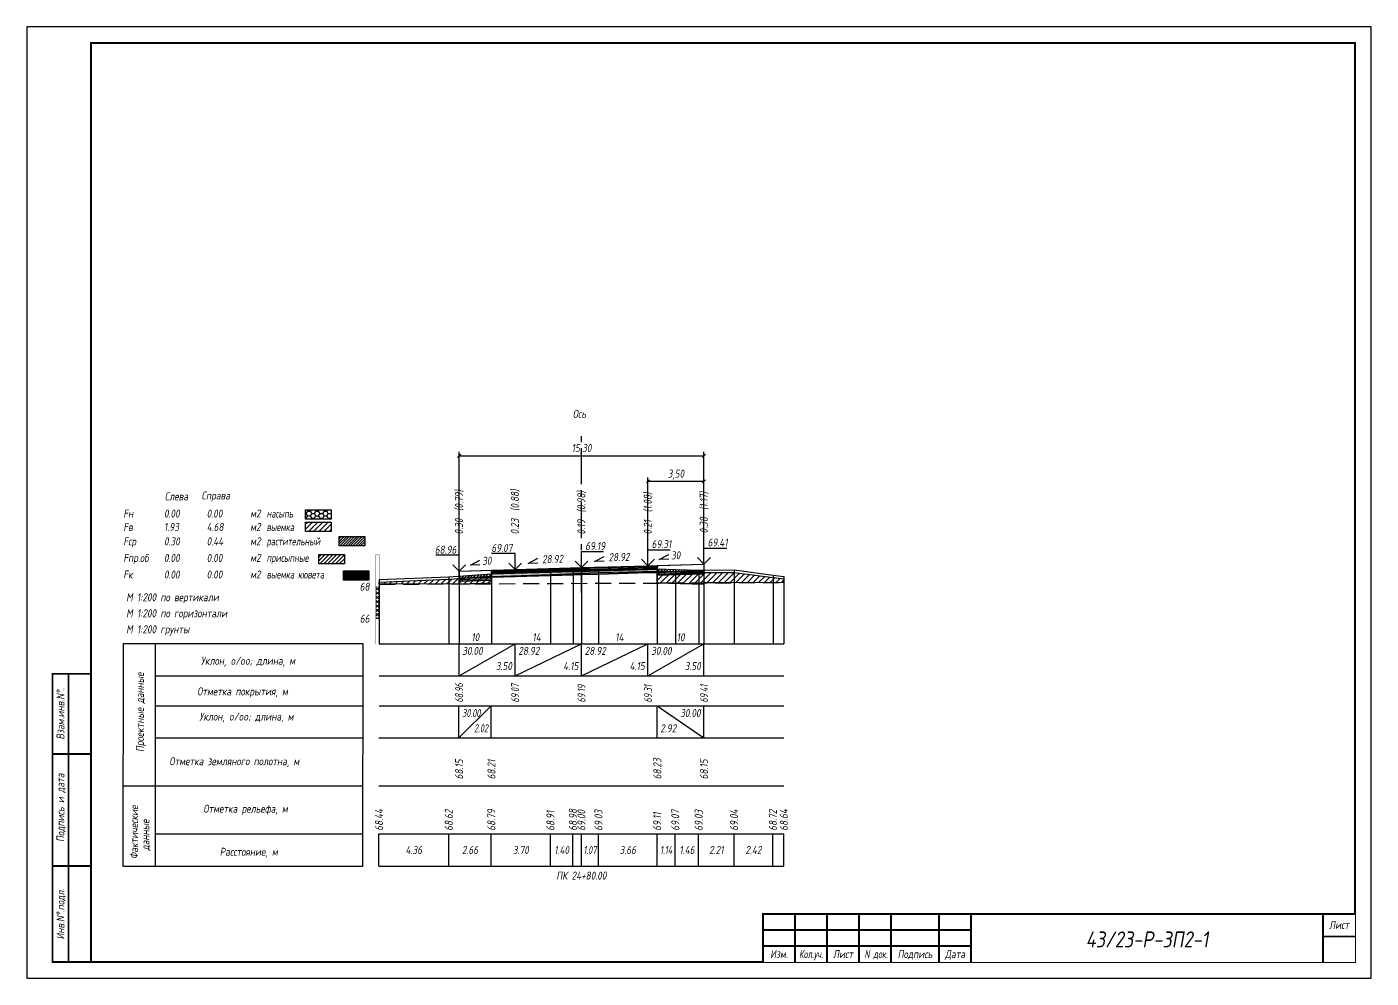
# Model space of a CAD drawing. Extents: x -717 to 1451, y -133302 to 233.
# Drawn here: x -30.1 to 389.9, y -38439.4 to -38142.4 of the extents above; entities that cross this region are included whole.
import ezdxf
from ezdxf.enums import TextEntityAlignment as Align

# ---------------------------------------------------------------- set-up
doc = ezdxf.new("R2010")
doc.units = 0
doc.linetypes.add('осевая2', pattern=[1.125, 0.75, -0.125, 0.125, -0.125])
doc.linetypes.add('штриховая', pattern=[0.75, 0.5, -0.25])
for name, color, linetype in [('Зарамочное оформление', 7, 'Continuous'), ('Интерполированный поперечник', 2, 'Continuous'), ('Код_510', 7, 'Continuous'), ('Код_514', 1, 'Continuous'), ('Код_516', 1, 'Continuous'), ('Контур_0', 7, 'Continuous'), ('Контур_2521', 7, 'Continuous'), ('Контур_2660', 7, 'Continuous'), ('Контур_400', 7, 'Continuous'), ('Контур_508', 7, 'Continuous'), ('Контур_512', 7, 'Continuous'), ('Контур_513', 7, 'Continuous'), ('Контур_818', 7, 'Continuous'), ('Красный поперечник', 1, 'Continuous'), ('Линейка абсолютных высот', 7, 'Continuous'), ('Объем выемки', 7, 'Continuous'), ('Объем кюветов', 7, 'Continuous'), ('Объем насыпи', 7, 'Continuous'), ('Объем присыпных обочин', 7, 'Continuous'), ('Объем срезки растительного слоя', 7, 'Continuous'), ('Объём_2501', 7, 'Continuous'), ('Объём_2650', 7, 'Continuous'), ('Объём_2660', 7, 'Continuous'), ('Объём_2753', 7, 'Continuous'), ('Ось', 1, 'осевая2'), ('Откосы', 7, 'Continuous'), ('Отметки покрытия', 7, 'Continuous'), ('Подписи поперечников', 7, 'Continuous'), ('Рабочие отметки', 7, 'Continuous'), ('Рабочие отметки доп.', 7, 'Continuous'), ('Слои выравнивания', 7, 'Continuous'), ('Таблица', 7, 'Continuous'), ('Уклоны проезжей части', 7, 'Continuous'), ('Черный поперечник', 3, 'Continuous')]:
    doc.layers.add(name, color=color, linetype=linetype)
for name, color, linetype, true_color in [('Контур_2540', 2, 'Continuous', 0xffff00), ('Контур_2570', 7, 'Continuous', 0x80ff00), ('Контур_2725', 7, 'Continuous', 0x323232), ('Контур_2760', 7, 'Continuous', 0x323232), ('Контур_2761', 7, 'Continuous', 0x323232), ('Контур_2762', 7, 'Continuous', 0x323232), ('Контур_2763', 7, 'Continuous', 0x323232), ('Контур_402', 7, 'Continuous', 0xff6464), ('Объём_2500', 7, 'Continuous', 0xc0c0c0), ('Объём_2520', 7, 'Continuous', 0x80ffff), ('Объём_2540', 2, 'Continuous', 0xffff00), ('Объём_2563', 7, 'Continuous', 0xff8000), ('Объём_2570', 7, 'Continuous', 0x80ff00), ('Объём_2600', 7, 'Continuous', 0x808000), ('Объём_2620', 2, 'Continuous', 0xffff00), ('Объём_2746', 2, 'Continuous', 0xffff00)]:
    doc.layers.add(name, color=color, linetype=linetype, true_color=true_color)
doc.styles.get("Standard").update_dxf_attribs({"font": 'txt', "height": 2.5})
doc.styles.add('М', font='romand.shx', dxfattribs={"width": 0.8, "oblique": 10, "height": 2.5})
doc.dimstyles.new('ISO-25', dxfattribs={"dimtxt": 2.5, "dimasz": 2.5, "dimexe": 1.25, "dimexo": 0.625, "dimtad": 1, "dimtxsty": 'Standard', "dimcen": 2.5, "dimadec": 0, "dimazin": 0, "dimtfac": 1, "dimtmove": 0, "dimatfit": 3, "dimfxl": 1, "dimarcsym": 0})

# ---------------------------------------------------------------- blocks, each defined once
blk = doc.blocks.new('_Oblique')
at = {"color": 0, "linetype": 'ByBlock', "lineweight": -2}
blk.add_line((-0.5, -0.5), (0.5, 0.5), dxfattribs=at)
blk = doc.blocks.new('*D894')
at = {"color": 0, "lineweight": -2, "transparency": 16777216}
for p, q in [((164, -38310.1), (164, -38283.08)), ((181.5, -38284.33), (164, -38284.33)), ((181.5, -38309.58), (181.5, -38283.08))]:
    blk.add_line(p, q, dxfattribs=at)
at = {"layer": 'Defpoints', "color": 0, "transparency": 16777216}
for p in [(164, -38284.33), (164, -38310.73), (181.5, -38310.2)]:
    blk.add_point(p, dxfattribs=at)
at = {"color": 0, "lineweight": -2, "transparency": 16777216, "rotation": 180}
blk.add_blockref('_Oblique', (164, -38284.33), dxfattribs=at)
at = {"color": 0, "lineweight": -2, "transparency": 16777216}
blk.add_blockref('_Oblique', (181.5, -38284.33), dxfattribs=at)
at = {"color": 0, "transparency": 16777216, "insert": (172.75, -38282.21), "char_height": 2.5, "width": 9.5833, "attachment_point": 5, "style": 'М'}
blk.add_mtext('3,50', dxfattribs=at)
blk = doc.blocks.new('*D895')
at = {"color": 0, "lineweight": -2, "transparency": 16777216}
for p, q in [((105, -38311.83), (105, -38275.08)), ((105, -38276.33), (181.5, -38276.33)), ((181.5, -38309.58), (181.5, -38275.08))]:
    blk.add_line(p, q, dxfattribs=at)
at = {"layer": 'Defpoints', "color": 0, "transparency": 16777216}
for p in [(181.5, -38276.33), (181.5, -38310.2), (105, -38312.45)]:
    blk.add_point(p, dxfattribs=at)
at = {"color": 0, "lineweight": -2, "transparency": 16777216, "rotation": 180}
blk.add_blockref('_Oblique', (105, -38276.33), dxfattribs=at)
at = {"color": 0, "lineweight": -2, "transparency": 16777216}
blk.add_blockref('_Oblique', (181.5, -38276.33), dxfattribs=at)
at = {"color": 0, "transparency": 16777216, "insert": (143.25, -38274.21), "char_height": 2.5, "width": 11.25, "attachment_point": 5, "style": 'М'}
blk.add_mtext('15,30', dxfattribs=at)
blk = doc.blocks.new('условные обозначения')
at = {"layer": 'Объём_2563'}
h = blk.add_hatch(dxfattribs=at)
h.set_pattern_fill('ANSI31', color=256, scale=0.3)
h.set_pattern_definition([(45, (-34.5, -100.5), (-0.673519, 0.673519), [])])
h.paths.add_polyline_path([(18.26, 7.53), (27.08, 7.53), (27.08, 4.62), (18.26, 4.62)])
at = {"layer": 'Объём_2570'}
h = blk.add_hatch(dxfattribs=at)
h.set_pattern_fill('ANSI31', color=3, scale=0.2)
h.set_pattern_definition([(45, (-32.9034, -100.5), (-0.4490128, 0.4490128), [])])
h.paths.add_polyline_path([(25.29, 13.16), (34.12, 13.16), (34.12, 10.25), (25.29, 10.25)])
at = {"layer": 'Объём_2600'}
h = blk.add_hatch(dxfattribs=at)
h.set_pattern_fill('ANSI31', color=6, scale=0.4)
h.set_pattern_definition([(45, (-34.5, -100.5), (-0.898026, 0.898026), [])])
h.paths.add_polyline_path([(13.63, 17.67), (22.46, 17.67), (22.46, 14.76), (13.63, 14.76)])
at = {"layer": 'Объём_2620'}
h = blk.add_hatch(dxfattribs=at)
h.set_pattern_fill('ANSI31', color=2, scale=0.1)
h.set_pattern_definition([(45, (-33.755, -100.5), (-0.2245064, 0.2245064), [])])
h.paths.add_polyline_path([(26.75, 2.41), (35.57, 2.41), (35.57, -0.5), (26.75, -0.5)])
at = {"layer": 'Объём_2650'}
h = blk.add_hatch(dxfattribs=at)
h.set_pattern_fill('HONEY', color=5, scale=0.3)
h.set_pattern_definition([(0, (-34.5, -100.5), (1.42875, 0.824889), [0.9525, -1.905]), (120, (-34.5, -100.5), (-1.42875, 0.824889), [0.9525, -1.905]), (60, (-34.5, -100.5), (3e-09, 1.6497784), [-1.905, 0.9525])])
h.paths.add_polyline_path([(13.63, 21.49), (22.46, 21.49), (22.46, 18.58), (13.63, 18.58)])
at = {"layer": 'Объём_2563'}
blk.add_lwpolyline([(18.26, 7.53), (27.08, 7.53), (27.08, 4.62), (18.26, 4.62)], close=True, dxfattribs=at)
at = {"layer": 'Объём_2620', "color": 2}
blk.add_lwpolyline([(26.75, 2.41), (35.57, 2.41), (35.57, -0.5), (26.75, -0.5)], close=True, dxfattribs=at)
at = {"layer": 'Объём_2650', "color": 5}
blk.add_lwpolyline([(13.63, 21.49), (22.46, 21.49), (22.46, 18.58), (13.63, 18.58)], close=True, dxfattribs=at)
at = {"layer": 'Объём_2650', "color": 6}
blk.add_lwpolyline([(13.63, 17.67), (22.46, 17.67), (22.46, 14.76), (13.63, 14.76)], close=True, dxfattribs=at)
at = {"layer": 'Объём_2650', "color": 3}
blk.add_lwpolyline([(25.29, 13.16), (34.12, 13.16), (34.12, 10.25), (25.29, 10.25)], close=True, dxfattribs=at)
at = {"layer": 'Объем насыпи', "color": 1, "style": 'М', "oblique": 10, "width": 0.8}
for s, p in [('насыпь', (0.09, 19.09)), ('растительный', (0.09, 10.42)), ('выемка', (0.09, 14.89)), ('присыпные', (0.09, 5.24)), ('выемка кювета', (0.09, 0.06))]:
    blk.add_text(s, height=2.5, dxfattribs=at).set_placement(p)
blk = doc.blocks.new('Штамп')
at = {"linetype": 'Continuous'}
blk.add_wipeout([(199.95, -411.25), (384.95, -411.25), (384.95, -426.25), (199.95, -426.25)], dxfattribs=at).dxf.layer = 'Зарамочное оформление'
at = {"layer": 'Зарамочное оформление', "linetype": 'Continuous', "lineweight": -3, "const_width": 0.6, "flags": 128}
for points in [[(199.95, -426.25), (199.95, -411.25), (384.95, -411.25)], [(209.95, -411.25), (209.95, -426.25)], [(219.95, -411.25), (219.95, -426.25)], [(229.95, -411.25), (229.95, -426.25)], [(239.95, -411.25), (239.95, -426.25)], [(254.95, -411.25), (254.95, -426.25)], [(264.95, -411.25), (264.95, -426.25)], [(374.95, -411.25), (374.95, -426.25)], [(199.95, -416.25), (264.95, -416.25)], [(374.95, -418.25), (384.95, -418.25)], [(199.95, -421.25), (264.95, -421.25)]]:
    blk.add_lwpolyline(points, dxfattribs=at)
at = {"linetype": 'Continuous', "insert": (319.95, -419.17), "char_height": 5, "width": 110, "attachment_point": 5, "style": 'М'}
blk.add_mtext('{\\Q10;\\W0.8;43/23-Р-ЗП2-1}', dxfattribs=at)
at = {"layer": 'Зарамочное оформление', "linetype": 'Continuous', "style": 'М', "oblique": 10}
for s, width, p in [('Лист', 0.8, (379.95, -414.66)), ('Изм.', 0.8, (204.95, -423.75)), ('Кол.уч.', 0.7, (214.95, -423.75)), ('Лист', 0.8, (224.95, -423.75)), ('N док.', 0.7, (235.28, -423.75)), ('Подпись', 0.8, (247.45, -423.75)), ('Дата', 0.8, (259.95, -423.75))]:
    blk.add_text(s, height=2.5, dxfattribs=dict(at, width=width)).set_placement(p, align=Align.MIDDLE_CENTER)
blk = doc.blocks.new('шифр')
blk.add_blockref('Штамп', (0, -38068))

msp = doc.modelspace()

# ---------------------------------------------------------------- hatches: boundary and pattern name
at = {"layer": 'Линейка абсолютных высот'}
h = msp.add_hatch(dxfattribs=at)
h.set_pattern_fill('ANSI37', scale=0.3, style=0)
h.set_pattern_definition([(45.0000013, (0, 0), (-0.67351924, 0.67351921), []), (135.0000003, (0, 0), (-0.673519222, -0.67351923), [])])
h.paths.add_polyline_path([(80, -38327.197), (80, -38317.197), (79, -38317.197), (79, -38327.197)])
at = {"layer": 'Объём_2570'}
h = msp.add_hatch(dxfattribs=at)
h.set_pattern_fill('ANSI31', color=256, scale=0.2)
h.paths.add_polyline_path([(181.5, -38312.784), (179.894, -38312.792), (172.597, -38312.593), (166.911, -38312.39), (166.911, -38311.64), (172.597, -38311.843), (179.894, -38312.042), (181.5, -38312.034)])
h = msp.add_hatch(dxfattribs=at)
h.set_pattern_fill('ANSI31', color=256, scale=0.2)
h.paths.add_polyline_path([(115.1, -38313.986), (105, -38314.657), (105, -38313.907), (115.1, -38313.236)])
at = {"layer": 'Объём_2600'}
h = msp.add_hatch(dxfattribs=at)
h.set_pattern_fill('ANSI31', color=6, scale=0.4)
h.paths.add_polyline_path([(186.399, -38315.985), (181.5, -38316.005), (181.5, -38316.461), (166.911, -38316.024), (166.911, -38312.39), (172.597, -38312.593), (179.894, -38312.792), (190.961, -38312.739), (203.08, -38314.363), (206.5, -38314.763), (206.5, -38315.924)])
h = msp.add_hatch(dxfattribs=at)
h.set_pattern_fill('ANSI31', color=6, scale=0.4)
h.paths.add_polyline_path([(80, -38315.75), (101.809, -38314.869), (115.1, -38313.986), (115.1, -38316.158), (105, -38316.461), (105, -38316.319), (80.003, -38316.422)])
at = {"layer": 'Слои выравнивания'}
for color, points in [(2, [(115.1, -38312.086), (115.311, -38312.079), (122.5, -38311.864), (133.582, -38311.543), (140.587, -38311.341), (143.25, -38311.264), (143.25, -38311.514), (140.587, -38311.591), (133.582, -38311.793), (122.5, -38312.114), (115.311, -38312.329), (115.1, -38312.336)]), (3, [(115.1, -38312.336), (115.311, -38312.329), (122.5, -38312.114), (133.582, -38311.793), (140.587, -38311.591), (143.25, -38311.514), (143.25, -38311.964), (140.587, -38312.041), (133.582, -38312.243), (122.5, -38312.564), (115.311, -38312.779), (115.1, -38312.786)]), (4, [(115.1, -38312.786), (115.311, -38312.779), (122.5, -38312.564), (133.582, -38312.243), (140.587, -38312.041), (143.25, -38311.964), (143.25, -38312.414), (140.587, -38312.491), (133.582, -38312.693), (122.5, -38313.014), (115.311, -38313.229), (115.1, -38313.236)]), (2, [(143.25, -38311.264), (148.587, -38311.109), (164, -38310.664), (166.911, -38310.576), (166.911, -38310.826), (164, -38310.914), (148.587, -38311.359), (143.25, -38311.514)]), (3, [(143.25, -38311.514), (148.587, -38311.359), (164, -38310.914), (166.911, -38310.826), (166.911, -38311.276), (164, -38311.364), (148.587, -38311.809), (143.25, -38311.964)]), (4, [(143.25, -38311.964), (148.587, -38311.809), (164, -38311.364), (166.911, -38311.276), (166.911, -38311.726), (164, -38311.814), (148.587, -38312.259), (143.25, -38312.414)]), (5, [(143.25, -38312.414), (148.587, -38312.259), (164, -38311.814), (166.911, -38311.726), (166.911, -38312.726), (164, -38312.814), (148.587, -38313.259), (143.25, -38313.414)]), (5, [(115.1, -38313.236), (115.311, -38313.229), (122.5, -38313.014), (133.582, -38312.693), (140.587, -38312.491), (143.25, -38312.414), (143.25, -38313.414), (140.587, -38313.491), (133.582, -38313.693), (122.5, -38314.014), (115.311, -38314.229), (115.1, -38314.236)])]:
    msp.add_hatch(color=color, dxfattribs=at).paths.add_polyline_path(points)

# ---------------------------------------------------------------- linework, layer by layer
msp.add_lwpolyline([(80, -38316.422), (80, -38315.75)])
at = {"layer": 'Код_510'}
for p, q in [((79.946, -38404.421), (79.946, -38394.421)), ((101.755, -38404.421), (101.755, -38394.421)), ((115.046, -38404.421), (115.046, -38394.421)), ((133.527, -38404.421), (133.527, -38394.421)), ((140.533, -38404.421), (140.533, -38394.421)), ((143.196, -38404.421), (143.196, -38394.421)), ((148.533, -38404.421), (148.533, -38394.421)), ((166.857, -38404.421), (166.857, -38394.421)), ((172.543, -38404.421), (172.543, -38394.421)), ((179.84, -38404.421), (179.84, -38394.421)), ((190.906, -38404.421), (190.906, -38394.421)), ((203.026, -38404.421), (203.026, -38394.421)), ((206.446, -38404.421), (206.446, -38394.421))]:
    msp.add_line(p, q, dxfattribs=at)
at = {"layer": 'Код_514'}
for p, q in [((105, -38345), (105, -38335)), ((105, -38345), (122.5, -38335)), ((122.5, -38345), (122.5, -38335)), ((122.5, -38345), (143.25, -38335)), ((143.25, -38345), (143.25, -38335)), ((143.25, -38345), (164, -38335)), ((164, -38345), (164, -38335)), ((164, -38345), (181.5, -38335)), ((181.5, -38345), (181.5, -38335))]:
    msp.add_line(p, q, dxfattribs=at)
at = {"layer": 'Код_516'}
for p, q in [((104.946, -38364.421), (104.946, -38354.421)), ((104.946, -38364.421), (115.046, -38354.421)), ((115.046, -38364.421), (115.046, -38354.421)), ((166.857, -38364.421), (166.857, -38354.421)), ((166.857, -38354.421), (181.446, -38364.421)), ((181.446, -38364.421), (181.446, -38354.421))]:
    msp.add_line(p, q, dxfattribs=at)
at = {"layer": 'Контур_0', "flags": 128}
for points in [[(105, -38312.389), (115.1, -38312.086), (115.1, -38314.236), (105, -38314.539), (105, -38312.389)], [(105, -38312.389), (105, -38316.439)], [(181.5, -38312.289), (166.911, -38312.726), (166.911, -38310.576), (166.911, -38310.576), (166.911, -38310.576), (181.5, -38310.139), (181.5, -38312.289)], [(181.5, -38313.189), (166.911, -38313.626), (166.911, -38312.726), (181.5, -38312.289), (181.5, -38313.189)], [(181.5, -38310.139), (181.5, -38314.189)], [(105, -38314.539), (115.1, -38314.236), (115.1, -38315.136), (105, -38315.439), (105, -38314.539)]]:
    msp.add_lwpolyline(points, dxfattribs=at)
at = {"layer": 'Контур_2521', "color": 250, "flags": 128}
for points in [[(105, -38314.989), (115.1, -38314.686)], [(166.911, -38313.176), (181.5, -38312.739)]]:
    msp.add_lwpolyline(points, dxfattribs=at)
at = {"layer": 'Контур_2540', "flags": 128}
for points in [[(105, -38315.439), (115.1, -38315.136), (115.1, -38316.158), (115.1, -38316.158), (115.1, -38316.158), (105, -38316.461), (105, -38315.439)], [(181.5, -38316.461), (166.911, -38316.024), (166.911, -38313.626), (166.911, -38313.626), (166.911, -38313.626), (181.5, -38313.189), (181.5, -38316.461)]]:
    msp.add_lwpolyline(points, dxfattribs=at)
at = {"layer": 'Контур_2570', "flags": 128}
msp.add_lwpolyline([(80, -38315.75), (101.809, -38314.869), (115.1, -38313.986), (133.582, -38313.388), (140.587, -38313.052), (143.25, -38312.967), (148.587, -38312.798), (166.911, -38312.39), (172.597, -38312.593), (179.894, -38312.792), (190.961, -38312.739), (203.08, -38314.363), (206.5, -38314.763)], dxfattribs=at)
at = {"layer": 'Контур_2660', "flags": 128}
for points in [[(105, -38316.461), (115.1, -38316.158)], [(166.911, -38316.024), (181.5, -38316.461)]]:
    msp.add_lwpolyline(points, dxfattribs=at)
at = {"layer": 'Контур_2725', "flags": 128}
msp.add_lwpolyline([(115.1, -38314.236), (115.311, -38314.229), (122.5, -38314.014), (133.582, -38313.693), (140.587, -38313.491), (143.25, -38313.414), (148.587, -38313.259), (164, -38312.814), (166.911, -38312.726)], dxfattribs=at)
at = {"layer": 'Контур_2760', "flags": 128}
msp.add_lwpolyline([(115.1, -38312.086), (115.311, -38312.079), (122.5, -38311.864), (133.582, -38311.543), (140.587, -38311.341), (143.25, -38311.264), (148.587, -38311.109), (164, -38310.664), (166.911, -38310.576)], dxfattribs=at)
at = {"layer": 'Контур_2761', "flags": 128}
msp.add_lwpolyline([(115.1, -38312.336), (115.311, -38312.329), (122.5, -38312.114), (133.582, -38311.793), (140.587, -38311.591), (143.25, -38311.514), (148.587, -38311.359), (164, -38310.914), (166.911, -38310.826)], dxfattribs=at)
at = {"layer": 'Контур_2762', "flags": 128}
msp.add_lwpolyline([(115.1, -38312.786), (115.311, -38312.779), (122.5, -38312.564), (133.582, -38312.243), (140.587, -38312.041), (143.25, -38311.964), (148.587, -38311.809), (164, -38311.364), (166.911, -38311.276)], dxfattribs=at)
at = {"layer": 'Контур_2763', "flags": 128}
msp.add_lwpolyline([(115.1, -38313.236), (115.311, -38313.229), (122.5, -38313.014), (133.582, -38312.693), (140.587, -38312.491), (143.25, -38312.414), (148.587, -38312.259), (164, -38311.814), (166.911, -38311.726)], dxfattribs=at)
at = {"layer": 'Контур_400', "flags": 128}
for points in [[(105, -38312.389), (122.5, -38311.864), (143.25, -38311.264)], [(143.25, -38311.264), (164, -38310.664), (181.5, -38310.139)]]:
    msp.add_lwpolyline(points, dxfattribs=at)
at = {"layer": 'Контур_402', "flags": 128}
msp.add_lwpolyline([(105, -38316.461), (115.1, -38316.158), (115.1, -38314.236), (122.5, -38314.014), (143.25, -38313.414), (164, -38312.814), (166.911, -38312.726), (166.911, -38316.024), (181.5, -38316.461)], dxfattribs=at)
at = {"layer": 'Контур_508', "flags": 128}
msp.add_lwpolyline([(105, -38316.461), (115.1, -38316.158), (115.1, -38314.236), (122.5, -38314.014), (143.25, -38313.414), (164, -38312.814), (166.911, -38312.726), (166.911, -38316.024), (181.5, -38316.461)], dxfattribs=at)
at = {"layer": 'Контур_512', "flags": 128}
for points in [[(105, -38316.461), (115.1, -38316.158)], [(166.911, -38316.024), (181.5, -38316.461)]]:
    msp.add_lwpolyline(points, dxfattribs=at)
at = {"layer": 'Контур_513', "flags": 128}
msp.add_lwpolyline([(105, -38316.461), (115.1, -38316.158), (115.1, -38314.236), (122.5, -38314.014), (143.25, -38313.414), (164, -38312.814), (166.911, -38312.726), (166.911, -38316.024), (181.5, -38316.461)], dxfattribs=at)
at = {"layer": 'Контур_818', "flags": 128}
msp.add_lwpolyline([(105, -38314.657), (115.1, -38313.986), (133.582, -38313.388), (140.587, -38313.052), (143.25, -38312.967), (148.587, -38312.798), (166.911, -38312.39), (172.597, -38312.593), (179.894, -38312.792), (181.5, -38312.784)], dxfattribs=at)
at = {"layer": 'Красный поперечник'}
for p, q in [((105, -38312.389), (122.5, -38311.864)), ((122.5, -38311.864), (143.25, -38311.264)), ((143.25, -38311.264), (164, -38310.664)), ((164, -38310.664), (181.5, -38310.139)), ((105, -38316.461), (105, -38335)), ((115.1, -38316.158), (115.1, -38335)), ((166.911, -38316.024), (166.911, -38335)), ((181.5, -38316.461), (181.5, -38335))]:
    msp.add_line(p, q, dxfattribs=at)
at = {"layer": 'Линейка абсолютных высот', "color": 7, "const_width": 0.1, "flags": 128}
for points in [[(80, -38317.197), (80, -38307.197), (79, -38307.197), (79, -38317.197), (80, -38317.197)], [(80, -38327.197), (80, -38317.197), (79, -38317.197), (79, -38327.197), (80, -38327.197)], [(80, -38335), (80, -38327.197), (79, -38327.197), (79, -38335), (80, -38335)]]:
    msp.add_lwpolyline(points, dxfattribs=at)
at = {"layer": 'Объём_2500', "flags": 128}
for points in [[(105, -38312.389), (115.1, -38312.086), (115.1, -38314.236), (105, -38314.539), (105, -38312.389)], [(181.5, -38312.289), (166.911, -38312.726), (166.911, -38310.576), (166.911, -38310.576), (166.911, -38310.576), (181.5, -38310.139), (181.5, -38312.289)]]:
    msp.add_lwpolyline(points, dxfattribs=at)
at = {"layer": 'Объём_2501', "flags": 128}
for points in [[(105, -38312.389), (122.5, -38311.864), (143.25, -38311.264)], [(143.25, -38311.264), (164, -38310.664), (181.5, -38310.139)]]:
    msp.add_lwpolyline(points, dxfattribs=at)
at = {"layer": 'Объём_2520', "color": 250, "flags": 128}
for points in [[(181.5, -38313.189), (166.911, -38313.626), (166.911, -38312.726), (181.5, -38312.289), (181.5, -38313.189)], [(105, -38314.539), (115.1, -38314.236), (115.1, -38315.136), (105, -38315.439), (105, -38314.539)]]:
    msp.add_lwpolyline(points, dxfattribs=at)
at = {"layer": 'Объём_2540', "flags": 128}
for points in [[(105, -38315.439), (115.1, -38315.136), (115.1, -38316.158), (115.1, -38316.158), (115.1, -38316.158), (105, -38316.461), (105, -38315.439)], [(181.5, -38316.461), (166.911, -38316.024), (166.911, -38313.626), (166.911, -38313.626), (166.911, -38313.626), (181.5, -38313.189), (181.5, -38316.461)]]:
    msp.add_lwpolyline(points, dxfattribs=at)
at = {"layer": 'Объём_2570', "flags": 128}
for points in [[(181.5, -38312.784), (179.894, -38312.792), (172.597, -38312.593), (166.911, -38312.39), (166.911, -38312.39), (166.911, -38312.39), (166.911, -38311.64), (166.911, -38311.64), (166.911, -38311.64), (172.597, -38311.843), (179.894, -38312.042), (181.5, -38312.034), (181.5, -38312.784), (181.5, -38312.784)], [(115.1, -38313.986), (115.1, -38313.986), (115.1, -38313.986), (115.1, -38313.986), (105, -38314.657), (105, -38313.907), (115.1, -38313.236), (115.1, -38313.236), (115.1, -38313.236), (115.1, -38313.236), (115.1, -38313.986), (115.1, -38313.986)]]:
    msp.add_lwpolyline(points, dxfattribs=at)
at = {"layer": 'Объём_2650', "color": 6, "flags": 128}
for points in [[(186.399, -38315.985), (181.5, -38316.005), (181.5, -38316.461), (166.911, -38316.024), (166.911, -38312.39), (172.597, -38312.593), (179.894, -38312.792), (190.961, -38312.739), (203.08, -38314.363), (206.5, -38314.763), (206.5, -38315.924), (186.399, -38315.985), (186.399, -38315.985)], [(80, -38315.75), (101.809, -38314.869), (115.1, -38313.986), (115.1, -38316.158), (105, -38316.461), (105, -38316.319), (80.003, -38316.422), (80, -38315.75), (80, -38315.75)]]:
    msp.add_lwpolyline(points, dxfattribs=at)
at = {"layer": 'Объём_2660', "flags": 128}
for points in [[(105, -38316.461), (115.1, -38316.158)], [(166.911, -38316.024), (181.5, -38316.461)]]:
    msp.add_lwpolyline(points, dxfattribs=at)
at = {"layer": 'Объём_2746', "flags": 128}
for points in [[(181.5, -38316.461), (166.911, -38316.024), (166.911, -38312.39), (172.597, -38312.593), (179.894, -38312.792), (181.5, -38312.784), (181.5, -38316.461), (181.5, -38316.461)], [(105, -38316.461), (105, -38314.657), (115.1, -38313.986), (115.1, -38316.158), (105, -38316.461), (105, -38316.461)]]:
    msp.add_lwpolyline(points, dxfattribs=at)
at = {"layer": 'Объём_2753', "flags": 128}
for points in [[(115.1, -38312.086), (115.1, -38312.086)], [(166.911, -38310.576), (166.911, -38310.576)]]:
    msp.add_lwpolyline(points, dxfattribs=at)
at = {"layer": 'Ось', "ltscale": 15}
msp.add_line((143.25, -38318.971), (143.25, -38270.235), dxfattribs=at)
at = {"layer": 'Откосы', "color": 1, "flags": 128}
for points in [[(150.341, -38309.248), (147.342, -38309.335), (150.298, -38307.749)], [(170.515, -38308.658), (167.516, -38308.748), (170.47, -38307.159)], [(111.515, -38310.383), (108.516, -38310.473), (111.47, -38308.884)], [(129.591, -38309.848), (126.592, -38309.935), (129.548, -38308.349)]]:
    msp.add_lwpolyline(points, dxfattribs=at)
at = {"layer": 'Отметки покрытия', "color": 1}
for p, q in [((105, -38307.389), (97.7, -38307.389)), ((105, -38312.389), (105, -38307.389)), ((122.5, -38306.864), (115.15, -38306.864)), ((122.5, -38311.864), (122.5, -38306.864)), ((143.25, -38311.264), (143.25, -38306.264)), ((143.25, -38306.264), (150.1, -38306.264)), ((164, -38310.664), (164, -38305.664)), ((164, -38305.664), (170.9, -38305.664)), ((181.5, -38310.139), (179.5, -38308.139)), ((181.5, -38310.139), (181.5, -38305.139)), ((181.5, -38305.139), (188.6, -38305.139)), ((181.5, -38310.139), (183.5, -38308.139)), ((105, -38312.389), (103, -38310.389)), ((105, -38312.389), (107, -38310.389)), ((122.5, -38311.864), (120.5, -38309.864)), ((122.5, -38311.864), (124.5, -38309.864)), ((143.25, -38311.264), (141.25, -38309.264)), ((143.25, -38311.264), (145.25, -38309.264)), ((164, -38310.664), (162, -38308.664)), ((164, -38310.664), (166, -38308.664))]:
    msp.add_line(p, q, dxfattribs=at)
at = {"layer": 'Слои выравнивания'}
for p, q in [((105, -38312.389), (105, -38335)), ((115.1, -38312.086), (115.1, -38335)), ((143.25, -38311.264), (143.25, -38335)), ((166.911, -38310.576), (166.911, -38335)), ((181.5, -38310.139), (181.5, -38335))]:
    msp.add_line(p, q, dxfattribs=at)
at = {"layer": 'Слои выравнивания', "color": 2, "flags": 128}
for points in [[(115.1, -38312.086), (115.311, -38312.079), (122.5, -38311.864), (133.582, -38311.543), (140.587, -38311.341), (143.25, -38311.264), (143.25, -38311.514), (140.587, -38311.591), (133.582, -38311.793), (122.5, -38312.114), (115.311, -38312.329), (115.1, -38312.336)], [(143.25, -38311.264), (148.587, -38311.109), (164, -38310.664), (166.911, -38310.576), (166.911, -38310.826), (164, -38310.914), (148.587, -38311.359), (143.25, -38311.514)]]:
    msp.add_lwpolyline(points, close=True, dxfattribs=at)
at = {"layer": 'Слои выравнивания', "color": 3, "flags": 128}
for points in [[(115.1, -38312.336), (115.311, -38312.329), (122.5, -38312.114), (133.582, -38311.793), (140.587, -38311.591), (143.25, -38311.514), (143.25, -38311.964), (140.587, -38312.041), (133.582, -38312.243), (122.5, -38312.564), (115.311, -38312.779), (115.1, -38312.786)], [(143.25, -38311.514), (148.587, -38311.359), (164, -38310.914), (166.911, -38310.826), (166.911, -38311.276), (164, -38311.364), (148.587, -38311.809), (143.25, -38311.964)]]:
    msp.add_lwpolyline(points, close=True, dxfattribs=at)
at = {"layer": 'Слои выравнивания', "color": 4, "flags": 128}
for points in [[(115.1, -38312.786), (115.311, -38312.779), (122.5, -38312.564), (133.582, -38312.243), (140.587, -38312.041), (143.25, -38311.964), (143.25, -38312.414), (140.587, -38312.491), (133.582, -38312.693), (122.5, -38313.014), (115.311, -38313.229), (115.1, -38313.236)], [(143.25, -38311.964), (148.587, -38311.809), (164, -38311.364), (166.911, -38311.276), (166.911, -38311.726), (164, -38311.814), (148.587, -38312.259), (143.25, -38312.414)]]:
    msp.add_lwpolyline(points, close=True, dxfattribs=at)
at = {"layer": 'Слои выравнивания', "color": 5, "flags": 128}
for points in [[(143.25, -38312.414), (148.587, -38312.259), (164, -38311.814), (166.911, -38311.726), (166.911, -38312.726), (164, -38312.814), (148.587, -38313.259), (143.25, -38313.414)], [(115.1, -38313.236), (115.311, -38313.229), (122.5, -38313.014), (133.582, -38312.693), (140.587, -38312.491), (143.25, -38312.414), (143.25, -38313.414), (140.587, -38313.491), (133.582, -38313.693), (122.5, -38314.014), (115.311, -38314.229), (115.1, -38314.236)]]:
    msp.add_lwpolyline(points, close=True, dxfattribs=at)
at = {"layer": 'Таблица'}
for p, q in [((80, -38335), (206.5, -38335)), ((80, -38345), (206.5, -38345)), ((80, -38354.421), (206.5, -38354.421)), ((79.946, -38364.421), (206.446, -38364.421)), ((79.946, -38379.421), (206.446, -38379.421)), ((79.946, -38394.421), (206.446, -38394.421)), ((79.946, -38404.421), (206.446, -38404.421))]:
    msp.add_line(p, q, dxfattribs=at)
at = {"layer": 'Таблица', "linetype": 'Continuous', "flags": 128}
for points in [[(0, -38335), (-0.054, -38404.421)], [(75, -38335), (0, -38335)], [(10, -38335), (10, -38404.421)], [(74.946, -38404.421), (75, -38335)], [(10, -38345), (75, -38345)], [(10, -38354.421), (75, -38354.421)], [(9.946, -38364.421), (74.946, -38364.421)], [(-0.054, -38379.421), (74.946, -38379.421)], [(9.946, -38394.421), (74.946, -38394.421)], [(-0.054, -38404.421), (74.946, -38404.421)]]:
    msp.add_lwpolyline(points, dxfattribs=at)
at = {"layer": 'Черный поперечник', "color": 7}
for p, q in [((140.587, -38312.302), (140.587, -38335)), ((143.25, -38312.217), (143.25, -38335)), ((148.587, -38312.048), (148.587, -38335)), ((166.911, -38311.64), (166.911, -38335)), ((172.597, -38311.843), (172.597, -38335)), ((179.894, -38312.042), (179.894, -38335)), ((190.961, -38311.989), (190.961, -38335)), ((80, -38315), (80, -38335)), ((101.809, -38314.119), (101.809, -38335)), ((115.1, -38313.236), (115.1, -38335)), ((133.582, -38312.638), (133.582, -38335)), ((203.08, -38313.613), (203.08, -38335)), ((206.5, -38314.013), (206.5, -38335))]:
    msp.add_line(p, q, dxfattribs=at)
at = {"layer": 'Черный поперечник', "flags": 128}
msp.add_lwpolyline([(80, -38315), (101.809, -38314.119), (115.1, -38313.236), (133.582, -38312.638), (140.587, -38312.302), (143.25, -38312.217), (148.587, -38312.048), (166.911, -38311.64), (172.597, -38311.843), (179.894, -38312.042), (190.961, -38311.989), (203.08, -38313.613), (206.5, -38314.013)], dxfattribs=at)

# ---------------------------------------------------------------- block references
at = {"layer": 'Объём_2570', "xscale": 0.9}
msp.add_blockref('условные обозначения', (44.779, -38314.713), dxfattribs=at)

# ---------------------------------------------------------------- texts
at = {"style": 'М', "oblique": 10, "width": 0.8}
msp.add_text('М 1:200 грунты', height=2.5, dxfattribs=at).set_placement((0.973, -38331.769))
at = {"linetype": 'Continuous', "style": 'М', "oblique": 10, "width": 0.8}
msp.add_text('126', height=2.5, dxfattribs=at).set_placement((380.312, -38430.509), align=Align.MIDDLE)
at = {"layer": 'Код_510', "style": 'М', "oblique": 10, "width": 0.8}
for s, p in [('68.44', (79.946, -38393.421)), ('68.62', (101.755, -38393.421)), ('68.79', (115.046, -38393.421)), ('68.91', (133.527, -38393.421)), ('68.98', (140.533, -38393.421)), ('69.00', (143.196, -38393.421)), ('69.03', (148.533, -38393.421)), ('69.11', (166.857, -38393.421)), ('69.07', (172.543, -38393.421)), ('69.03', (179.84, -38393.421)), ('69.04', (190.906, -38393.421)), ('68.72', (203.026, -38393.421)), ('68.64', (206.446, -38393.421))]:
    msp.add_text(s, height=2.5, rotation=90, dxfattribs=at).set_placement(p, align=Align.MIDDLE_LEFT)
at = {"layer": 'Код_510', "style": 'М', "oblique": 10}
for s, width, p in [('4.36', 0.8, (90.85, -38399.421)), ('2.66', 0.8, (108.4, -38399.421)), ('3.70', 0.8, (124.287, -38399.421)), ('1.40', 0.8, (137.03, -38399.421)), ('1.07', 0.6, (145.864, -38399.421)), ('3.66', 0.8, (157.695, -38399.421)), ('1.14', 0.6, (169.7, -38399.421)), ('1.46', 0.8, (176.191, -38399.421)), ('2.21', 0.8, (185.373, -38399.421)), ('2.42', 0.8, (196.966, -38399.421))]:
    msp.add_text(s, height=2.5, dxfattribs=dict(at, width=width)).set_placement(p, align=Align.MIDDLE_CENTER)
at = {"layer": 'Код_514', "style": 'М', "oblique": 10, "width": 0.8}
for s, p in [('30.00', (106, -38336)), ('28.92', (123.5, -38336)), ('28.92', (144.25, -38336)), ('30.00', (165, -38336))]:
    msp.add_text(s, height=2.5, dxfattribs=at).set_placement(p, align=Align.TOP_LEFT)
for s, p in [('3.50', (121.5, -38344)), ('4.15', (142.25, -38344)), ('4.15', (163, -38344)), ('3.50', (180.5, -38344))]:
    msp.add_text(s, height=2.5, dxfattribs=at).set_placement(p, align=Align.BOTTOM_RIGHT)
at = {"layer": 'Код_514', "style": 'М', "oblique": 10, "width": 0.7}
for s, p in [('68.96', (105, -38353.382)), ('69.07', (122.5, -38353.382)), ('69.19', (143.25, -38353.382)), ('69.31', (164, -38353.382)), ('69.41', (181.5, -38353.382))]:
    msp.add_text(s, height=2.5, rotation=90, dxfattribs=at).set_placement(p, align=Align.MIDDLE_LEFT)
at = {"layer": 'Код_516', "style": 'М', "oblique": 10, "width": 0.6}
msp.add_text('30.00', height=2.5, dxfattribs=at).set_placement((105.946, -38355.421), align=Align.TOP_LEFT)
at = {"layer": 'Код_516', "style": 'М', "oblique": 10, "width": 0.8}
msp.add_text('30.00', height=2.5, dxfattribs=at).set_placement((180.446, -38355.421), align=Align.TOP_RIGHT)
at = {"layer": 'Код_516', "style": 'М', "oblique": 10, "width": 0.6}
msp.add_text('2.02', height=2.5, dxfattribs=at).set_placement((114.046, -38363.421), align=Align.BOTTOM_RIGHT)
at = {"layer": 'Код_516', "style": 'М', "oblique": 10, "width": 0.8}
msp.add_text('2.92', height=2.5, dxfattribs=at).set_placement((167.857, -38363.421), align=Align.BOTTOM_LEFT)
for s, p in [('68.15', (105, -38377.371)), ('68.21', (115.1, -38377.371)), ('68.23', (166.911, -38377.371)), ('68.15', (181.5, -38377.371))]:
    msp.add_text(s, height=2.5, rotation=90, dxfattribs=at).set_placement(p, align=Align.MIDDLE_LEFT)
at = {"layer": 'Линейка абсолютных высот', "style": 'М', "oblique": 10, "width": 0.8}
for s, p in [('68', (77, -38317.197)), ('66', (77, -38327.197))]:
    msp.add_text(s, height=2.5, dxfattribs=at).set_placement(p, align=Align.MIDDLE_RIGHT)
at = {"layer": 'Объем выемки', "style": 'М', "oblique": 10, "width": 0.8}
for s, p in [('Fв', (0.085, -38299.835)), ('1.93', (12.785, -38299.835)), ('4.68', (26.126, -38299.835)), ('м2', (39.731, -38299.802))]:
    msp.add_text(s, height=2.5, dxfattribs=at).set_placement(p)
at = {"layer": 'Объем кюветов', "style": 'М', "oblique": 10, "width": 0.8}
for s, p in [('Fк', (0.085, -38314.66)), ('0.00', (12.785, -38314.66)), ('0.00', (26.126, -38314.66)), ('м2', (39.731, -38314.627))]:
    msp.add_text(s, height=2.5, dxfattribs=at).set_placement(p)
at = {"layer": 'Объем насыпи', "style": 'М', "oblique": 10, "width": 0.8}
for s, p in [('Слева', (13.029, -38290.249)), ('Справа', (24.522, -38289.982)), ('Fн', (0.085, -38295.63)), ('0.00', (12.785, -38295.63)), ('0.00', (26.126, -38295.63)), ('м2', (39.731, -38295.597))]:
    msp.add_text(s, height=2.5, dxfattribs=at).set_placement(p)
at = {"layer": 'Объем присыпных обочин', "style": 'М', "oblique": 10, "width": 0.8}
for s, p in [('Fпр.об', (0.085, -38309.481)), ('0.00', (12.785, -38309.481)), ('0.00', (26.126, -38309.481)), ('м2', (39.731, -38309.448))]:
    msp.add_text(s, height=2.5, dxfattribs=at).set_placement(p)
at = {"layer": 'Объем срезки растительного слоя', "style": 'М', "oblique": 10, "width": 0.8}
for s, p in [('Fср', (0.085, -38304.303)), ('0.30', (12.785, -38304.303)), ('0.44', (26.126, -38304.303)), ('м2', (39.731, -38304.269))]:
    msp.add_text(s, height=2.5, dxfattribs=at).set_placement(p)
at = {"layer": 'Ось', "ltscale": 15, "style": 'М', "oblique": 10, "width": 0.8}
msp.add_text('Ось ', height=2.5, dxfattribs=at).set_placement((143.25, -38265.235), align=Align.BOTTOM_CENTER)
at = {"layer": 'Отметки покрытия', "color": 1, "style": 'М', "oblique": 10, "width": 0.8}
for s, p in [('69.07', (121.641, -38307.132)), ('68.96', (104.141, -38307.657))]:
    msp.add_text(s, height=2.5, dxfattribs=at).set_placement(p, align=Align.BOTTOM_RIGHT)
for s, p in [('69.19', (144.391, -38306.532)), ('69.31', (165.141, -38305.932)), ('69.41', (182.641, -38305.407))]:
    msp.add_text(s, height=2.5, dxfattribs=at).set_placement(p, align=Align.BOTTOM_LEFT)
at = {"layer": 'Подписи поперечников', "style": 'М', "oblique": 10, "width": 0.8}
msp.add_text('ПК 24+80.00', height=2.5, dxfattribs=at).set_placement((143.196, -38409.421), align=Align.BOTTOM_CENTER)
at = {"layer": 'Рабочие отметки', "color": 1, "style": 'М', "oblique": 10, "width": 0.8}
for s, p in [('0.38', (181.422, -38300.57)), ('0.30', (104.922, -38300.889)), ('0.23', (122.422, -38300.889)), ('0.19', (143.172, -38300.889)), ('0.21', (163.922, -38300.889))]:
    msp.add_text(s, height=2.5, rotation=90, dxfattribs=at).set_placement(p, align=Align.MIDDLE_LEFT)
at = {"layer": 'Рабочие отметки доп.', "color": 1, "style": 'М', "oblique": 10, "width": 0.8}
for s, p in [('(0.79)', (104.922, -38293.589)), ('(0.88)', (122.422, -38293.589)), ('(0.98)', (143.172, -38294.039)), ('(1.08)', (163.922, -38293.989)), ('(1.17)', (181.422, -38293.27))]:
    msp.add_text(s, height=2.5, rotation=90, dxfattribs=at).set_placement(p, align=Align.MIDDLE_LEFT)
at = {"layer": 'Слои выравнивания', "style": 'М', "oblique": 10, "width": 0.8}
for s, p in [('10', (110.05, -38335)), ('14', (129.175, -38335)), ('14', (155.081, -38335)), ('10', (174.206, -38335))]:
    msp.add_text(s, height=2.5, dxfattribs=at).set_placement(p, align=Align.BOTTOM_CENTER)
at = {"layer": 'Таблица', "style": 'М', "oblique": 10, "width": 0.8}
for s, p in [('М 1:200 по вертикали', (0.973, -38321.769)), ('М 1:200 по горизонтали', (0.973, -38326.769)), ('Уклон, o/oo; длина, м', (24.315, -38341.584)), ('Отметка покрытия, м', (23.148, -38351.139)), ('Уклон, o/oo; длина, м', (23.824, -38359.017)), ('Отметка земляного полотна, м', (14.462, -38372.965)), ('Отметка рельефа, м', (25.077, -38387.777)), ('Расстояние, м', (30.202, -38401.23))]:
    msp.add_text(s, height=2.5, dxfattribs=at).set_placement(p)
for s, p in [('Проектные данные ', (6.519, -38368.842)), ('Фактические ', (4.698, -38402.296)), ('данные', (8.204, -38399.591))]:
    msp.add_text(s, height=2.5, rotation=90, dxfattribs=at).set_placement(p)
at = {"layer": 'Уклоны проезжей части', "color": 1, "style": 'М', "oblique": 10, "width": 0.8}
for s, rotation, p in [('30', 1.71836, (113.72, -38311.127)), ('28.92', 1.65628, (134.262, -38310.564)), ('28.92', 1.65628, (155.012, -38309.964)), ('30', 1.71836, (172.72, -38309.402))]:
    msp.add_text(s, height=2.5, rotation=rotation, dxfattribs=at).set_placement(p, align=Align.BOTTOM_CENTER)

# ---------------------------------------------------------------- dimensions: what is measured, and where the dimension line sits
at = {"color": 5}
dim = msp.add_linear_dim(base=(181.5, -38276.326), p1=(105, -38312.451), p2=(181.5, -38310.201), angle=180, dimstyle='ISO-25', override={"dimasz": 1, "dimlfac": 0.2, "dimzin": 0, "dimtxsty": 'М', "dimblk1": 'Oblique', "dimblk2": 'Oblique', "dimsah": 1}, dxfattribs=at)
dim.commit()
dim.dimension.update_dxf_attribs({"geometry": '*D895', "text_midpoint": (143.25, -38274.213)})
dim = msp.add_linear_dim(base=(164, -38284.326), p1=(181.5, -38310.201), p2=(164, -38310.726), dimstyle='ISO-25', override={"dimasz": 1, "dimlfac": 0.2, "dimzin": 0, "dimtxsty": 'М', "dimblk1": 'Oblique', "dimblk2": 'Oblique', "dimsah": 1}, dxfattribs=at)
dim.commit()
dim.dimension.update_dxf_attribs({"geometry": '*D894', "text_midpoint": (172.75, -38282.213)})

# ---------------------------------------------------------------- wipeouts: each hides what was drawn before it
msp.add_wipeout([(-10.054, -38344.421), (-22.054, -38344.421), (-22.054, -38434.421), (-10.054, -38434.421)]).dxf.layer = 'Зарамочное оформление'

# ---------------------------------------------------------------- next in the draw order: linework, layer by layer
at = {"flags": 128}
msp.add_lwpolyline([(-30.054, -38439.421), (389.946, -38439.421), (389.946, -38142.421), (-30.054, -38142.421)], close=True, dxfattribs=at)
at = {"const_width": 0.6, "flags": 128}
msp.add_lwpolyline([(-10.054, -38434.421), (384.946, -38434.421), (384.946, -38147.421), (-10.054, -38147.421)], close=True, dxfattribs=at)
at = {"layer": 'Зарамочное оформление', "linetype": 'Continuous', "lineweight": -3, "const_width": 0.6, "flags": 128}
for points in [[(-10.054, -38434.421), (-22.054, -38434.421), (-22.054, -38344.421), (-10.054, -38344.421)], [(-17.054, -38434.421), (-17.054, -38344.421)], [(-22.054, -38369.421), (-10.054, -38369.421)], [(-22.054, -38404.421), (-10.054, -38404.421)]]:
    msp.add_lwpolyline(points, dxfattribs=at)

# ---------------------------------------------------------------- next in the draw order: texts
at = {"layer": 'Зарамочное оформление', "lineweight": 15, "style": 'М', "oblique": 10, "width": 0.8}
for s, p in [('Взам.инв.N%%d.', (-19.554, -38356.921)), ('Подпись и дата', (-19.572, -38386.227)), ('Инв.N%%d.подл.', (-19.554, -38419.421))]:
    msp.add_text(s, height=2.5, rotation=90, dxfattribs=at).set_placement(p, align=Align.MIDDLE_CENTER)

# ---------------------------------------------------------------- next in the draw order: block references
msp.add_blockref('шифр', (0, 59.829))

# ---------------------------------------------------------------- next in the draw order: linework, layer by layer
at = {"layer": 'Интерполированный поперечник', "linetype": 'штриховая', "ltscale": 10, "flags": 128}
msp.add_lwpolyline([(80, -38316.422), (206.5, -38315.902)], dxfattribs=at)

doc.saveas('drawing.dxf')
